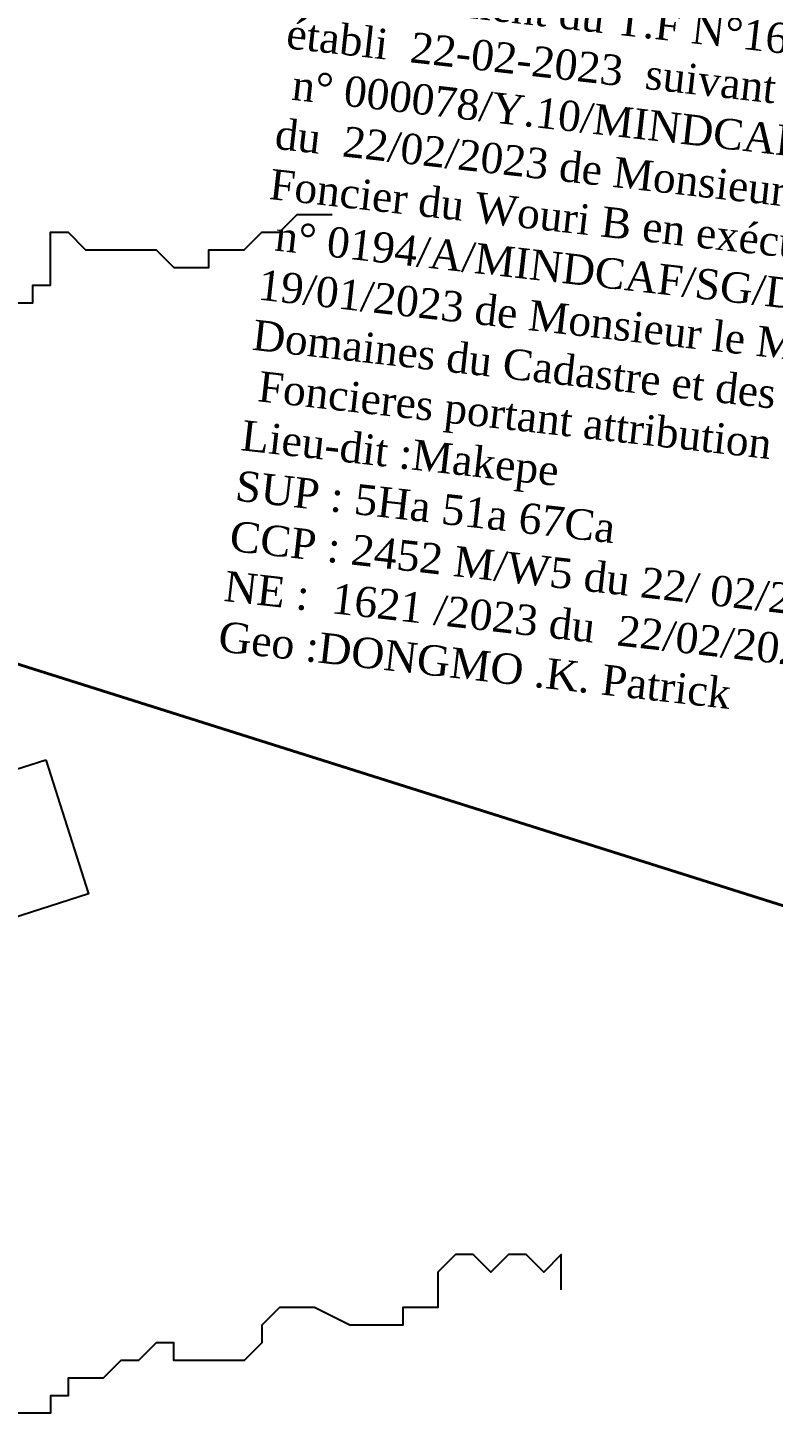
# Model space of a CAD drawing. Header units: millimetres. Extents: x 579832 to 917290, y 449831 to 1452191.
# Drawn here: x 582130.4 to 582236.2, y 450377.5 to 450574 of the extents above; entities that cross this region are included whole.
import ezdxf

# ---------------------------------------------------------------- set-up
doc = ezdxf.new("R2010")
doc.units = ezdxf.units.MM
doc.header["$LTSCALE"] = 10
doc.layers.add('end maj 26 02 2021', color=7, linetype='Continuous')

msp = doc.modelspace()

# ---------------------------------------------------------------- linework, layer by layer
at = {"color": 7, "lineweight": 40, "flags": 128}
msp.add_lwpolyline([(582430.3, 450712.29), (582506.29, 450667.85), (582281.53, 450435.6), (582023.63, 450516.96), (582031.51, 450588.86), (582189.17, 450606.75), (582205.02, 450609.85), (582261.3, 450615.03), (582311.98, 450601.99), (582363.8, 450620.85)], close=True, dxfattribs=at)
at = {"layer": 'end maj 26 02 2021', "flags": 128}
for points in [[(582128.61, 450534.99), (582131.11, 450534.99), (582131.11, 450534.99), (582131.11, 450537.49), (582133.61, 450537.49), (582133.61, 450539.99), (582133.61, 450542.49), (582133.61, 450542.49), (582133.61, 450542.49), (582133.61, 450544.99), (582136.11, 450544.99), (582136.11, 450544.99), (582136.11, 450544.99), (582136.11, 450544.99), (582138.61, 450542.49), (582141.11, 450542.49), (582141.11, 450542.49), (582143.61, 450542.49), (582146.11, 450542.49), (582146.11, 450542.49), (582148.61, 450542.49), (582148.61, 450542.49), (582151.11, 450539.99), (582153.61, 450539.99), (582156.11, 450539.99), (582156.11, 450542.49), (582158.61, 450542.49), (582158.61, 450542.49), (582161.11, 450542.49), (582161.11, 450542.49), (582161.11, 450542.49), (582163.61, 450544.99), (582163.61, 450544.99), (582166.11, 450544.99), (582166.11, 450544.99), (582168.61, 450547.49), (582168.61, 450547.49), (582168.61, 450547.49), (582171.11, 450547.49)], [(582128.61, 450534.99), (582131.11, 450534.99), (582131.11, 450534.99), (582131.11, 450537.49), (582133.61, 450537.49), (582133.61, 450539.99), (582133.61, 450542.49), (582133.61, 450542.49), (582133.61, 450542.49), (582133.61, 450544.99), (582136.11, 450544.99), (582136.11, 450544.99), (582136.11, 450544.99), (582136.11, 450544.99), (582138.61, 450542.49), (582141.11, 450542.49), (582141.11, 450542.49), (582143.61, 450542.49), (582146.11, 450542.49), (582146.11, 450542.49), (582148.61, 450542.49), (582148.61, 450542.49), (582151.11, 450539.99), (582153.61, 450539.99), (582156.11, 450539.99), (582156.11, 450542.49), (582158.61, 450542.49), (582158.61, 450542.49), (582161.11, 450542.49), (582161.11, 450542.49), (582161.11, 450542.49), (582163.61, 450544.99), (582163.61, 450544.99), (582166.11, 450544.99), (582166.11, 450544.99), (582168.61, 450547.49), (582168.61, 450547.49), (582168.61, 450547.49), (582171.11, 450547.49)], [(582171.11, 450547.49), (582173.61, 450547.49)], [(582171.11, 450547.49), (582173.61, 450547.49)], [(582206.11, 450397.49), (582206.11, 450399.99), (582203.61, 450397.49), (582203.61, 450397.49), (582201.11, 450399.99), (582201.11, 450399.99), (582198.61, 450399.99), (582198.61, 450399.99), (582196.11, 450397.49), (582196.11, 450397.49), (582196.11, 450397.49), (582193.61, 450399.99), (582193.61, 450399.99), (582191.11, 450399.99), (582191.11, 450399.99), (582188.61, 450397.49), (582188.61, 450397.49), (582188.61, 450394.99), (582188.61, 450394.99), (582188.61, 450394.99), (582188.61, 450394.99), (582188.61, 450392.49), (582188.61, 450392.49), (582188.61, 450392.49), (582188.61, 450392.49), (582186.11, 450392.49), (582183.61, 450392.49), (582183.61, 450389.99), (582181.11, 450389.99), (582178.61, 450389.99), (582176.11, 450389.99), (582171.11, 450392.49), (582171.11, 450392.49), (582171.11, 450392.49), (582168.61, 450392.49), (582168.61, 450392.49), (582166.11, 450392.49), (582166.11, 450392.49), (582163.61, 450389.99), (582163.61, 450387.49), (582163.61, 450387.49), (582161.11, 450384.99), (582161.11, 450384.99), (582161.11, 450384.99), (582158.61, 450384.99), (582158.61, 450384.99), (582156.11, 450384.99), (582156.11, 450384.99), (582151.11, 450384.99), (582151.11, 450387.49), (582151.11, 450387.49), (582148.61, 450387.49), (582146.11, 450384.99), (582143.61, 450384.99), (582143.61, 450384.99), (582141.11, 450382.49), (582141.11, 450382.49), (582141.11, 450382.49), (582138.61, 450382.49), (582136.11, 450382.49), (582136.11, 450382.49), (582136.11, 450379.99), (582133.61, 450379.99), (582133.61, 450379.99), (582133.61, 450377.49), (582133.61, 450377.49), (582131.11, 450377.49), (582131.11, 450377.49), (582131.11, 450377.49), (582128.61, 450377.49)], [(582206.11, 450397.49), (582206.11, 450399.99), (582203.61, 450397.49), (582203.61, 450397.49), (582201.11, 450399.99), (582201.11, 450399.99), (582198.61, 450399.99), (582198.61, 450399.99), (582196.11, 450397.49), (582196.11, 450397.49), (582196.11, 450397.49), (582193.61, 450399.99), (582193.61, 450399.99), (582191.11, 450399.99), (582191.11, 450399.99), (582188.61, 450397.49), (582188.61, 450397.49), (582188.61, 450394.99), (582188.61, 450394.99), (582188.61, 450394.99), (582188.61, 450394.99), (582188.61, 450392.49), (582188.61, 450392.49), (582188.61, 450392.49), (582188.61, 450392.49), (582186.11, 450392.49), (582183.61, 450392.49), (582183.61, 450389.99), (582181.11, 450389.99), (582178.61, 450389.99), (582176.11, 450389.99), (582171.11, 450392.49), (582171.11, 450392.49), (582171.11, 450392.49), (582168.61, 450392.49), (582168.61, 450392.49), (582166.11, 450392.49), (582166.11, 450392.49), (582163.61, 450389.99), (582163.61, 450387.49), (582163.61, 450387.49), (582161.11, 450384.99), (582161.11, 450384.99), (582161.11, 450384.99), (582158.61, 450384.99), (582158.61, 450384.99), (582156.11, 450384.99), (582156.11, 450384.99), (582151.11, 450384.99), (582151.11, 450387.49), (582151.11, 450387.49), (582148.61, 450387.49), (582146.11, 450384.99), (582143.61, 450384.99), (582143.61, 450384.99), (582141.11, 450382.49), (582141.11, 450382.49), (582141.11, 450382.49), (582138.61, 450382.49), (582136.11, 450382.49), (582136.11, 450382.49), (582136.11, 450379.99), (582133.61, 450379.99), (582133.61, 450379.99), (582133.61, 450377.49), (582133.61, 450377.49), (582131.11, 450377.49), (582131.11, 450377.49), (582131.11, 450377.49), (582128.61, 450377.49)], [(582206.11, 450394.99), (582206.11, 450397.49)], [(582206.11, 450394.99), (582206.11, 450397.49)]]:
    msp.add_lwpolyline(points, dxfattribs=at)
at = {"layer": 'end maj 26 02 2021', "color": 150}
msp.add_lwpolyline([(582132.95, 450470.19), (582139.03, 450451.14), (582119.98, 450445.06), (582127.57, 450421.24), (582056.12, 450398.44), (582049.84, 450401.69), (582039.2, 450435.03), (582042.44, 450441.32)], close=True, dxfattribs=at)
msp.add_lwpolyline([(582132.95, 450470.19), (582139.03, 450451.14), (582119.98, 450445.06), (582127.57, 450421.24), (582056.12, 450398.44), (582049.84, 450401.69), (582039.2, 450435.03), (582042.44, 450441.32)], close=True, dxfattribs=at)
msp.add_lwpolyline([(582132.95, 450470.19), (582139.03, 450451.14), (582119.98, 450445.06), (582127.57, 450421.24), (582056.12, 450398.44), (582049.84, 450401.69), (582039.2, 450435.03), (582042.44, 450441.32)], close=True, dxfattribs=at)
msp.add_lwpolyline([(582132.95, 450470.19), (582139.03, 450451.14), (582119.98, 450445.06), (582127.57, 450421.24), (582056.12, 450398.44), (582049.84, 450401.69), (582039.2, 450435.03), (582042.44, 450441.32)], close=True, dxfattribs=at)

# ---------------------------------------------------------------- texts
at = {"color": 3, "insert": (582170.64, 450603.88), "char_height": 4.3021, "width": 321.7025, "attachment_point": 1, "rotation": 353.5554}
msp.add_mtext("{\\fTimes New Roman|b0|i0|c0|p18;\\C256;MOHAMAN NOUROU, MAHAMAT Abdouramane\\PAtim,AHMAT TOM,ENGOULOU ETOUNDI \\PFerdinand,HAMAN DJODDA et EHMAT Harouna\\C3;\\P\\C1;Morcellement du T.F N°16274/W\\Pétabli  22-02-2023 \\fTimes New Roman|b0|i0|c186|p18;\\W0.99; suivant réquisition\\fTimes New Roman|b0|i0|c0|p18;\\P\\fTimes New Roman|b0|i0|c186|p18; n° 000078/Y.10/MINDCAF/5/P530/DNJ \\fTimes New Roman|b0|i0|c0|p18;\\P\\fTimes New Roman|b0|i0|c186|p18;du  22/02/2023 de Monsieur le Conservateur \\fTimes New Roman|b0|i0|c0|p18;\\P\\fTimes New Roman|b0|i0|c186|p18;Foncier du Wouri B en exécution à l' Arreté\\fTimes New Roman|b0|i0|c0|p18;\\P\\fTimes New Roman|b0|i0|c186|p18; n° 0194/A/MINDCAF/SG/D1/D12 du \\fTimes New Roman|b0|i0|c0|p18;\\P\\fTimes New Roman|b0|i0|c186|p18;19/01/2023 de Monsieur le Ministre des \\fTimes New Roman|b0|i0|c0|p18;\\P\\fTimes New Roman|b0|i0|c186|p18;Domaines du Cadastre et des Affaires\\fTimes New Roman|b0|i0|c0|p18;\\P\\fTimes New Roman|b0|i0|c186|p18; Foncieres portant attribution en compensation\\fTimes New Roman|b0|i0|c0|p18;\\W1; \\P\\C256;Lieu-dit :Makepe\\PSUP : 5Ha 51a 67Ca\\PCCP : 2452 M/W5 du 22/ 02/2023\\PNE :  1621 /2023 du  22/02/2023\\P\\C1;Geo :DONGMO .K. Patrick}", dxfattribs=at)

doc.saveas('drawing.dxf')
